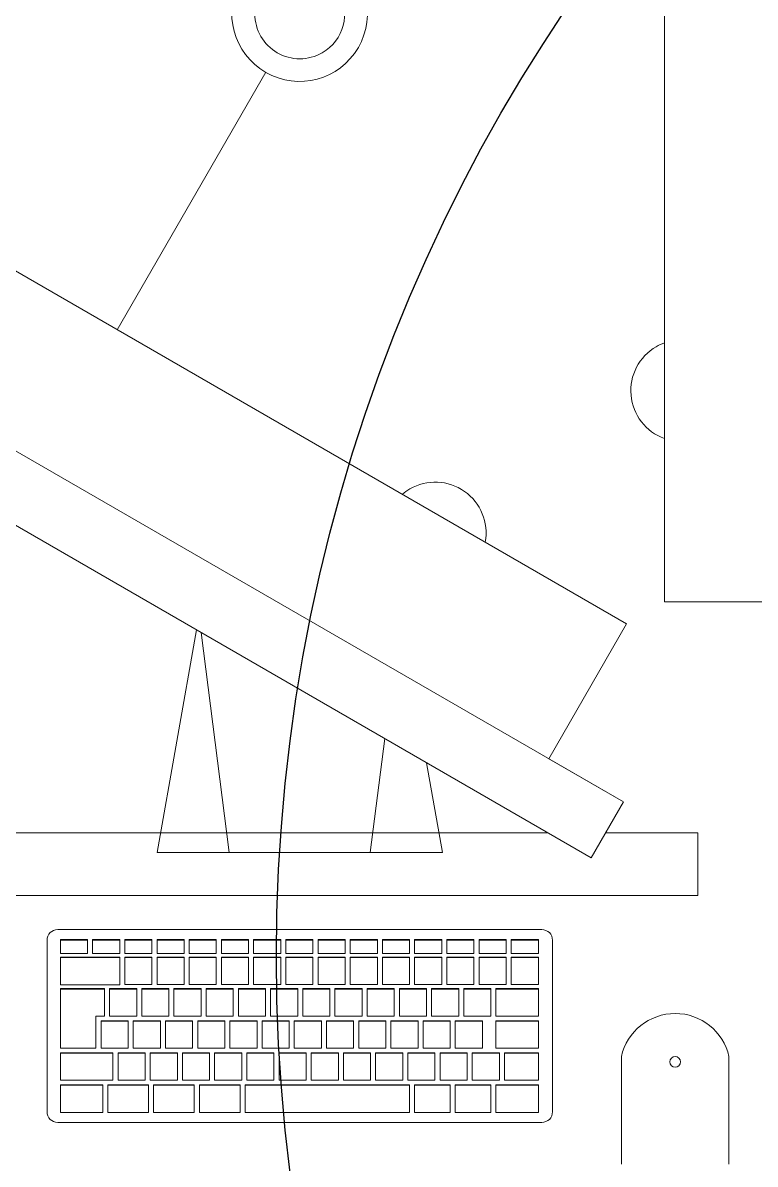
# Model space of a CAD drawing. Header units: millimetres. Extents: x 155920 to 295199, y -4084 to 97293.
# Drawn here: x 171117 to 171549, y 19829 to 20503 of the extents above; entities that cross this region are included whole.
import ezdxf

# ---------------------------------------------------------------- set-up
doc = ezdxf.new("R2010")
doc.units = ezdxf.units.MM
doc.header["$MEASUREMENT"] = 0
for name, color, linetype, lineweight in [('A-GENM', 8, 'CONTINUOUS', 9), ('E-ELEC-EQPM', 8, 'CONTINUOUS', 9), ('I-FURN', 8, 'CONTINUOUS', 9)]:
    doc.layers.add(name, color=color, linetype=linetype, lineweight=lineweight)
doc.layers.add('Social Distancing', color=7, linetype='CONTINUOUS')

msp = doc.modelspace()

# ---------------------------------------------------------------- linework, layer by layer
at = {"layer": 'A-GENM'}
for p, q in [((171137.62, 19967.6), (171423.16, 19967.6)), ((171131.27, 19860.08), (171131.27, 19961.25)), ((171139.16, 19961.61), (171155.16, 19961.61)), ((171139.16, 19961.33), (171139.16, 19961.61)), ((171155.16, 19961.33), (171139.16, 19961.33)), ((171139.16, 19961.33), (171139.16, 19953.35)), ((171155.16, 19961.33), (171155.16, 19961.61)), ((171155.16, 19953.35), (171155.16, 19961.33)), ((171158.16, 19961.61), (171174.16, 19961.61)), ((171158.16, 19961.33), (171158.16, 19961.61)), ((171174.16, 19961.33), (171158.16, 19961.33)), ((171158.16, 19961.33), (171158.16, 19953.35)), ((171174.16, 19961.33), (171174.16, 19961.61)), ((171174.16, 19953.35), (171174.16, 19961.33)), ((171177.16, 19961.61), (171193.16, 19961.61)), ((171177.16, 19961.33), (171177.16, 19961.61)), ((171193.16, 19961.33), (171177.16, 19961.33)), ((171177.16, 19961.33), (171177.16, 19953.35)), ((171193.16, 19961.33), (171193.16, 19961.61)), ((171193.16, 19953.35), (171193.16, 19961.33)), ((171196.16, 19961.61), (171212.16, 19961.61)), ((171196.16, 19961.33), (171196.16, 19961.61)), ((171212.16, 19961.33), (171196.16, 19961.33)), ((171196.16, 19961.33), (171196.16, 19953.35)), ((171212.16, 19961.33), (171212.16, 19961.61)), ((171212.16, 19953.35), (171212.16, 19961.33)), ((171215.16, 19961.61), (171231.16, 19961.61)), ((171215.16, 19961.33), (171215.16, 19961.61)), ((171231.16, 19961.33), (171215.16, 19961.33)), ((171215.16, 19961.33), (171215.16, 19953.35)), ((171231.16, 19961.33), (171231.16, 19961.61)), ((171231.16, 19953.35), (171231.16, 19961.33)), ((171234.16, 19961.61), (171250.16, 19961.61)), ((171234.16, 19961.33), (171234.16, 19961.61)), ((171250.16, 19961.33), (171234.16, 19961.33)), ((171234.16, 19961.33), (171234.16, 19953.35)), ((171250.16, 19961.33), (171250.16, 19961.61)), ((171250.16, 19953.35), (171250.16, 19961.33)), ((171253.16, 19961.61), (171269.16, 19961.61)), ((171253.16, 19961.33), (171253.16, 19961.61)), ((171269.16, 19961.33), (171253.16, 19961.33)), ((171253.16, 19961.33), (171253.16, 19953.35)), ((171269.16, 19961.33), (171269.16, 19961.61)), ((171269.16, 19953.35), (171269.16, 19961.33)), ((171272.16, 19961.61), (171288.16, 19961.61)), ((171272.16, 19961.33), (171272.16, 19961.61)), ((171288.16, 19961.33), (171272.16, 19961.33)), ((171272.16, 19961.33), (171272.16, 19953.35)), ((171288.16, 19961.33), (171288.16, 19961.61)), ((171288.16, 19953.35), (171288.16, 19961.33)), ((171291.16, 19961.61), (171307.16, 19961.61)), ((171291.16, 19961.33), (171291.16, 19961.61)), ((171307.16, 19961.33), (171291.16, 19961.33)), ((171291.16, 19961.33), (171291.16, 19953.35)), ((171307.16, 19961.33), (171307.16, 19961.61)), ((171307.16, 19953.35), (171307.16, 19961.33)), ((171310.16, 19961.61), (171326.16, 19961.61)), ((171310.16, 19961.33), (171310.16, 19961.61)), ((171326.16, 19961.33), (171310.16, 19961.33)), ((171310.16, 19961.33), (171310.16, 19953.35)), ((171326.16, 19961.33), (171326.16, 19961.61)), ((171326.16, 19953.35), (171326.16, 19961.33)), ((171329.16, 19961.61), (171345.16, 19961.61)), ((171329.16, 19961.33), (171329.16, 19961.61)), ((171345.16, 19961.33), (171329.16, 19961.33)), ((171329.16, 19961.33), (171329.16, 19953.35)), ((171345.16, 19961.33), (171345.16, 19961.61)), ((171345.16, 19953.35), (171345.16, 19961.33)), ((171348.16, 19961.61), (171364.16, 19961.61)), ((171348.16, 19961.33), (171348.16, 19961.61)), ((171364.16, 19961.33), (171348.16, 19961.33)), ((171348.16, 19961.33), (171348.16, 19953.35)), ((171364.16, 19961.33), (171364.16, 19961.61)), ((171364.16, 19953.35), (171364.16, 19961.33)), ((171367.16, 19961.61), (171383.16, 19961.61)), ((171367.16, 19961.33), (171367.16, 19961.61)), ((171383.16, 19961.33), (171367.16, 19961.33)), ((171367.16, 19961.33), (171367.16, 19953.35)), ((171383.16, 19961.33), (171383.16, 19961.61)), ((171383.16, 19953.35), (171383.16, 19961.33)), ((171386.16, 19961.61), (171402.16, 19961.61)), ((171386.16, 19961.33), (171386.16, 19961.61)), ((171402.16, 19961.33), (171386.16, 19961.33)), ((171386.16, 19961.33), (171386.16, 19953.35)), ((171402.16, 19961.33), (171402.16, 19961.61)), ((171402.16, 19953.35), (171402.16, 19961.33)), ((171405.16, 19961.61), (171421.16, 19961.61)), ((171405.16, 19961.33), (171405.16, 19961.61)), ((171421.16, 19961.33), (171405.16, 19961.33)), ((171405.16, 19961.33), (171405.16, 19953.35)), ((171421.16, 19961.33), (171421.16, 19961.61)), ((171421.16, 19953.35), (171421.16, 19961.33)), ((171429.51, 19961.25), (171429.51, 19860.08)), ((171139.16, 19953.35), (171155.16, 19953.35)), ((171139.16, 19951.37), (171174.16, 19951.37)), ((171139.16, 19951.1), (171139.16, 19951.37)), ((171174.16, 19951.1), (171139.16, 19951.1)), ((171139.16, 19951.1), (171139.16, 19934.86)), ((171158.16, 19953.35), (171174.16, 19953.35)), ((171174.16, 19951.1), (171174.16, 19951.37)), ((171174.16, 19934.86), (171174.16, 19951.1)), ((171177.16, 19953.35), (171193.16, 19953.35)), ((171177.16, 19951.37), (171193.16, 19951.37)), ((171177.16, 19951.1), (171177.16, 19951.37)), ((171193.16, 19951.1), (171177.16, 19951.1)), ((171177.16, 19951.1), (171177.16, 19935.14)), ((171193.16, 19951.1), (171193.16, 19951.37)), ((171193.16, 19935.14), (171193.16, 19951.1)), ((171196.16, 19953.35), (171212.16, 19953.35)), ((171196.16, 19951.37), (171212.16, 19951.37)), ((171196.16, 19951.1), (171196.16, 19951.37)), ((171212.16, 19951.1), (171196.16, 19951.1)), ((171196.16, 19951.1), (171196.16, 19935.14)), ((171212.16, 19951.1), (171212.16, 19951.37)), ((171212.16, 19935.14), (171212.16, 19951.1)), ((171215.16, 19953.35), (171231.16, 19953.35)), ((171215.16, 19951.37), (171231.16, 19951.37)), ((171215.16, 19951.1), (171215.16, 19951.37)), ((171231.16, 19951.1), (171215.16, 19951.1)), ((171215.16, 19951.1), (171215.16, 19935.14)), ((171231.16, 19951.1), (171231.16, 19951.37)), ((171231.16, 19935.14), (171231.16, 19951.1)), ((171234.16, 19953.35), (171250.16, 19953.35)), ((171234.16, 19951.37), (171250.16, 19951.37)), ((171234.16, 19951.1), (171234.16, 19951.37)), ((171250.16, 19951.1), (171234.16, 19951.1)), ((171234.16, 19951.1), (171234.16, 19935.14)), ((171250.16, 19951.1), (171250.16, 19951.37)), ((171250.16, 19935.14), (171250.16, 19951.1)), ((171253.16, 19953.35), (171269.16, 19953.35)), ((171253.16, 19951.37), (171269.16, 19951.37)), ((171253.16, 19951.1), (171253.16, 19951.37)), ((171269.16, 19951.1), (171253.16, 19951.1)), ((171253.16, 19951.1), (171253.16, 19935.14)), ((171269.16, 19951.1), (171269.16, 19951.37)), ((171269.16, 19935.14), (171269.16, 19951.1)), ((171272.16, 19953.35), (171288.16, 19953.35)), ((171272.16, 19951.37), (171288.16, 19951.37)), ((171272.16, 19951.1), (171272.16, 19951.37)), ((171288.16, 19951.1), (171272.16, 19951.1)), ((171272.16, 19951.1), (171272.16, 19935.14)), ((171288.16, 19951.1), (171288.16, 19951.37)), ((171288.16, 19935.14), (171288.16, 19951.1)), ((171291.16, 19953.35), (171307.16, 19953.35)), ((171291.16, 19951.37), (171307.16, 19951.37)), ((171291.16, 19951.1), (171291.16, 19951.37)), ((171307.16, 19951.1), (171291.16, 19951.1)), ((171291.16, 19951.1), (171291.16, 19935.14)), ((171307.16, 19951.1), (171307.16, 19951.37)), ((171307.16, 19935.14), (171307.16, 19951.1)), ((171310.16, 19953.35), (171326.16, 19953.35)), ((171310.16, 19951.37), (171326.16, 19951.37)), ((171310.16, 19951.1), (171310.16, 19951.37)), ((171326.16, 19951.1), (171310.16, 19951.1)), ((171310.16, 19951.1), (171310.16, 19935.14)), ((171326.16, 19951.1), (171326.16, 19951.37)), ((171326.16, 19935.14), (171326.16, 19951.1)), ((171329.16, 19953.35), (171345.16, 19953.35)), ((171329.16, 19951.37), (171345.16, 19951.37)), ((171329.16, 19951.1), (171329.16, 19951.37)), ((171345.16, 19951.1), (171329.16, 19951.1)), ((171329.16, 19951.1), (171329.16, 19935.14)), ((171345.16, 19951.1), (171345.16, 19951.37)), ((171345.16, 19935.14), (171345.16, 19951.1)), ((171348.16, 19953.35), (171364.16, 19953.35)), ((171348.16, 19951.37), (171364.16, 19951.37)), ((171348.16, 19951.1), (171348.16, 19951.37)), ((171364.16, 19951.1), (171348.16, 19951.1)), ((171348.16, 19951.1), (171348.16, 19935.14)), ((171364.16, 19951.1), (171364.16, 19951.37)), ((171364.16, 19935.14), (171364.16, 19951.1)), ((171367.16, 19953.35), (171383.16, 19953.35)), ((171367.16, 19951.37), (171383.16, 19951.37)), ((171367.16, 19951.1), (171367.16, 19951.37)), ((171383.16, 19951.1), (171367.16, 19951.1)), ((171367.16, 19951.1), (171367.16, 19935.14)), ((171383.16, 19951.1), (171383.16, 19951.37)), ((171383.16, 19935.14), (171383.16, 19951.1)), ((171386.16, 19953.35), (171402.16, 19953.35)), ((171386.16, 19951.37), (171402.16, 19951.37)), ((171386.16, 19951.1), (171386.16, 19951.37)), ((171402.16, 19951.1), (171386.16, 19951.1)), ((171386.16, 19951.1), (171386.16, 19935.14)), ((171402.16, 19951.1), (171402.16, 19951.37)), ((171402.16, 19935.14), (171402.16, 19951.1)), ((171405.16, 19953.35), (171421.16, 19953.35)), ((171405.16, 19951.37), (171421.16, 19951.37)), ((171405.16, 19951.1), (171405.16, 19951.37)), ((171421.16, 19951.1), (171405.16, 19951.1)), ((171405.16, 19951.1), (171405.16, 19935.14)), ((171421.16, 19951.1), (171421.16, 19951.37)), ((171421.16, 19935.14), (171421.16, 19951.1)), ((171139.16, 19934.86), (171174.16, 19934.86)), ((171177.16, 19935.14), (171193.16, 19935.14)), ((171196.16, 19935.14), (171212.16, 19935.14)), ((171215.16, 19935.14), (171231.16, 19935.14)), ((171234.16, 19935.14), (171250.16, 19935.14)), ((171253.16, 19935.14), (171269.16, 19935.14)), ((171272.16, 19935.14), (171288.16, 19935.14)), ((171291.16, 19935.14), (171307.16, 19935.14)), ((171310.16, 19935.14), (171326.16, 19935.14)), ((171329.16, 19935.14), (171345.16, 19935.14)), ((171348.16, 19935.14), (171364.16, 19935.14)), ((171367.16, 19935.14), (171383.16, 19935.14)), ((171386.16, 19935.14), (171402.16, 19935.14)), ((171405.16, 19935.14), (171421.16, 19935.14)), ((171139.16, 19932.72), (171165.16, 19932.72)), ((171139.16, 19932.45), (171139.16, 19932.72)), ((171165.16, 19932.45), (171139.16, 19932.45)), ((171139.16, 19932.45), (171139.16, 19897.56)), ((171165.16, 19932.45), (171165.16, 19932.72)), ((171165.16, 19916.48), (171165.16, 19932.45)), ((171168.16, 19932.72), (171184.16, 19932.72)), ((171168.16, 19932.45), (171168.16, 19932.72)), ((171184.16, 19932.45), (171168.16, 19932.45)), ((171168.16, 19932.45), (171168.16, 19916.48)), ((171184.16, 19932.45), (171184.16, 19932.72)), ((171184.16, 19916.48), (171184.16, 19932.45)), ((171187.16, 19932.72), (171203.16, 19932.72)), ((171187.16, 19932.45), (171187.16, 19932.72)), ((171203.16, 19932.45), (171187.16, 19932.45)), ((171187.16, 19932.45), (171187.16, 19916.48)), ((171203.16, 19932.45), (171203.16, 19932.72)), ((171203.16, 19916.48), (171203.16, 19932.45)), ((171206.16, 19932.72), (171222.16, 19932.72)), ((171206.16, 19932.45), (171206.16, 19932.72)), ((171222.16, 19932.45), (171206.16, 19932.45)), ((171206.16, 19932.45), (171206.16, 19916.48)), ((171222.16, 19932.45), (171222.16, 19932.72)), ((171222.16, 19916.48), (171222.16, 19932.45)), ((171225.16, 19932.72), (171241.16, 19932.72)), ((171225.16, 19932.45), (171225.16, 19932.72)), ((171241.16, 19932.45), (171225.16, 19932.45)), ((171225.16, 19932.45), (171225.16, 19916.48)), ((171241.16, 19932.45), (171241.16, 19932.72)), ((171241.16, 19916.48), (171241.16, 19932.45)), ((171244.16, 19932.72), (171260.16, 19932.72)), ((171244.16, 19932.45), (171244.16, 19932.72)), ((171260.16, 19932.45), (171244.16, 19932.45)), ((171244.16, 19932.45), (171244.16, 19916.48)), ((171260.16, 19932.45), (171260.16, 19932.72)), ((171260.16, 19916.48), (171260.16, 19932.45)), ((171263.16, 19932.72), (171279.16, 19932.72)), ((171263.16, 19932.45), (171263.16, 19932.72)), ((171279.16, 19932.45), (171263.16, 19932.45)), ((171263.16, 19932.45), (171263.16, 19916.48)), ((171279.16, 19932.45), (171279.16, 19932.72)), ((171279.16, 19916.48), (171279.16, 19932.45)), ((171282.16, 19932.72), (171298.16, 19932.72)), ((171282.16, 19932.45), (171282.16, 19932.72)), ((171298.16, 19932.45), (171282.16, 19932.45)), ((171282.16, 19932.45), (171282.16, 19916.48)), ((171298.16, 19932.45), (171298.16, 19932.72)), ((171298.16, 19916.48), (171298.16, 19932.45)), ((171301.16, 19932.72), (171317.16, 19932.72)), ((171301.16, 19932.45), (171301.16, 19932.72)), ((171317.16, 19932.45), (171301.16, 19932.45)), ((171301.16, 19932.45), (171301.16, 19916.48)), ((171317.16, 19932.45), (171317.16, 19932.72)), ((171317.16, 19916.48), (171317.16, 19932.45)), ((171320.16, 19932.72), (171336.16, 19932.72)), ((171320.16, 19932.45), (171320.16, 19932.72)), ((171336.16, 19932.45), (171320.16, 19932.45)), ((171320.16, 19932.45), (171320.16, 19916.48)), ((171336.16, 19932.45), (171336.16, 19932.72)), ((171336.16, 19916.48), (171336.16, 19932.45)), ((171339.16, 19932.72), (171355.16, 19932.72)), ((171339.16, 19932.45), (171339.16, 19932.72)), ((171355.16, 19932.45), (171339.16, 19932.45)), ((171339.16, 19932.45), (171339.16, 19916.48)), ((171355.16, 19932.45), (171355.16, 19932.72)), ((171355.16, 19916.48), (171355.16, 19932.45)), ((171358.16, 19932.72), (171374.16, 19932.72)), ((171358.16, 19932.45), (171358.16, 19932.72)), ((171374.16, 19932.45), (171358.16, 19932.45)), ((171358.16, 19932.45), (171358.16, 19916.48)), ((171374.16, 19932.45), (171374.16, 19932.72)), ((171374.16, 19916.48), (171374.16, 19932.45)), ((171377.16, 19932.72), (171393.16, 19932.72)), ((171377.16, 19932.45), (171377.16, 19932.72)), ((171393.16, 19932.45), (171377.16, 19932.45)), ((171377.16, 19932.45), (171377.16, 19916.48)), ((171393.16, 19932.45), (171393.16, 19932.72)), ((171393.16, 19916.48), (171393.16, 19932.45)), ((171396.16, 19932.72), (171421.16, 19932.72)), ((171396.16, 19932.45), (171396.16, 19932.72)), ((171421.16, 19932.45), (171396.16, 19932.45)), ((171396.16, 19932.45), (171396.16, 19916.51)), ((171421.16, 19932.45), (171421.16, 19932.72)), ((171421.16, 19916.51), (171421.16, 19932.45)), ((171160.16, 19897.56), (171160.16, 19916.48)), ((171160.16, 19916.48), (171165.16, 19916.48)), ((171163.16, 19913.79), (171179.16, 19913.79)), ((171163.16, 19913.52), (171163.16, 19913.79)), ((171179.16, 19913.52), (171163.16, 19913.52)), ((171163.16, 19913.52), (171163.16, 19897.56)), ((171168.16, 19916.48), (171184.16, 19916.48)), ((171179.16, 19913.52), (171179.16, 19913.79)), ((171179.16, 19897.56), (171179.16, 19913.52)), ((171182.16, 19913.79), (171198.16, 19913.79)), ((171182.16, 19913.52), (171182.16, 19913.79)), ((171198.16, 19913.52), (171182.16, 19913.52)), ((171182.16, 19913.52), (171182.16, 19897.56)), ((171187.16, 19916.48), (171203.16, 19916.48)), ((171198.16, 19913.52), (171198.16, 19913.79)), ((171198.16, 19897.56), (171198.16, 19913.52)), ((171201.16, 19913.79), (171217.16, 19913.79)), ((171201.16, 19913.52), (171201.16, 19913.79)), ((171217.16, 19913.52), (171201.16, 19913.52)), ((171201.16, 19913.52), (171201.16, 19897.56)), ((171206.16, 19916.48), (171222.16, 19916.48)), ((171217.16, 19913.52), (171217.16, 19913.79)), ((171217.16, 19897.56), (171217.16, 19913.52)), ((171220.16, 19913.79), (171236.16, 19913.79)), ((171220.16, 19913.52), (171220.16, 19913.79)), ((171236.16, 19913.52), (171220.16, 19913.52)), ((171220.16, 19913.52), (171220.16, 19897.56)), ((171225.16, 19916.48), (171241.16, 19916.48)), ((171236.16, 19913.52), (171236.16, 19913.79)), ((171236.16, 19897.56), (171236.16, 19913.52)), ((171239.16, 19913.79), (171255.16, 19913.79)), ((171239.16, 19913.52), (171239.16, 19913.79)), ((171255.16, 19913.52), (171239.16, 19913.52)), ((171239.16, 19913.52), (171239.16, 19897.56)), ((171244.16, 19916.48), (171260.16, 19916.48)), ((171255.16, 19913.52), (171255.16, 19913.79)), ((171255.16, 19897.56), (171255.16, 19913.52)), ((171258.16, 19913.79), (171274.16, 19913.79)), ((171258.16, 19913.52), (171258.16, 19913.79)), ((171274.16, 19913.52), (171258.16, 19913.52)), ((171258.16, 19913.52), (171258.16, 19897.56)), ((171263.16, 19916.48), (171279.16, 19916.48)), ((171274.16, 19913.52), (171274.16, 19913.79)), ((171274.16, 19897.56), (171274.16, 19913.52)), ((171277.16, 19913.79), (171293.16, 19913.79)), ((171277.16, 19913.52), (171277.16, 19913.79)), ((171293.16, 19913.52), (171277.16, 19913.52)), ((171277.16, 19913.52), (171277.16, 19897.56)), ((171282.16, 19916.48), (171298.16, 19916.48)), ((171293.16, 19913.52), (171293.16, 19913.79)), ((171293.16, 19897.56), (171293.16, 19913.52)), ((171296.16, 19913.79), (171312.16, 19913.79)), ((171296.16, 19913.52), (171296.16, 19913.79)), ((171312.16, 19913.52), (171296.16, 19913.52)), ((171296.16, 19913.52), (171296.16, 19897.56)), ((171301.16, 19916.48), (171317.16, 19916.48)), ((171312.16, 19913.52), (171312.16, 19913.79)), ((171312.16, 19897.56), (171312.16, 19913.52)), ((171315.16, 19913.79), (171331.16, 19913.79)), ((171315.16, 19913.52), (171315.16, 19913.79)), ((171331.16, 19913.52), (171315.16, 19913.52)), ((171315.16, 19913.52), (171315.16, 19897.56)), ((171320.16, 19916.48), (171336.16, 19916.48)), ((171331.16, 19913.52), (171331.16, 19913.79)), ((171331.16, 19897.56), (171331.16, 19913.52)), ((171334.16, 19913.79), (171350.16, 19913.79)), ((171334.16, 19913.52), (171334.16, 19913.79)), ((171350.16, 19913.52), (171334.16, 19913.52)), ((171334.16, 19913.52), (171334.16, 19897.56)), ((171339.16, 19916.48), (171355.16, 19916.48)), ((171350.16, 19913.52), (171350.16, 19913.79)), ((171350.16, 19897.56), (171350.16, 19913.52)), ((171353.16, 19913.79), (171369.16, 19913.79)), ((171353.16, 19913.52), (171353.16, 19913.79)), ((171369.16, 19913.52), (171353.16, 19913.52)), ((171353.16, 19913.52), (171353.16, 19897.56)), ((171358.16, 19916.48), (171374.16, 19916.48)), ((171369.16, 19913.52), (171369.16, 19913.79)), ((171369.16, 19897.56), (171369.16, 19913.52)), ((171372.16, 19913.79), (171388.16, 19913.79)), ((171372.16, 19913.52), (171372.16, 19913.79)), ((171388.16, 19913.52), (171372.16, 19913.52)), ((171372.16, 19913.52), (171372.16, 19897.56)), ((171377.16, 19916.48), (171393.16, 19916.48)), ((171388.16, 19913.52), (171388.16, 19913.79)), ((171388.16, 19897.56), (171388.16, 19913.52)), ((171396.16, 19916.51), (171421.16, 19916.51)), ((171396.16, 19913.79), (171421.16, 19913.79)), ((171396.16, 19913.52), (171396.16, 19913.79)), ((171421.16, 19913.52), (171396.16, 19913.52)), ((171396.16, 19913.52), (171396.16, 19897.58)), ((171421.16, 19913.52), (171421.16, 19913.79)), ((171421.16, 19897.58), (171421.16, 19913.52)), ((171139.16, 19897.56), (171160.16, 19897.56)), ((171139.16, 19894.87), (171170.16, 19894.87)), ((171139.16, 19894.59), (171139.16, 19894.87)), ((171170.16, 19894.59), (171139.16, 19894.59)), ((171139.16, 19894.59), (171139.16, 19878.63)), ((171163.16, 19897.56), (171179.16, 19897.56)), ((171170.16, 19894.59), (171170.16, 19894.87)), ((171170.16, 19878.63), (171170.16, 19894.59)), ((171173.16, 19894.87), (171189.16, 19894.87)), ((171173.16, 19894.59), (171173.16, 19894.87)), ((171189.16, 19894.59), (171173.16, 19894.59)), ((171173.16, 19894.59), (171173.16, 19878.63)), ((171182.16, 19897.56), (171198.16, 19897.56)), ((171189.16, 19894.59), (171189.16, 19894.87)), ((171189.16, 19878.63), (171189.16, 19894.59)), ((171192.16, 19894.87), (171208.16, 19894.87)), ((171192.16, 19894.59), (171192.16, 19894.87)), ((171208.16, 19894.59), (171192.16, 19894.59)), ((171192.16, 19894.59), (171192.16, 19878.63)), ((171201.16, 19897.56), (171217.16, 19897.56)), ((171208.16, 19894.59), (171208.16, 19894.87)), ((171208.16, 19878.63), (171208.16, 19894.59)), ((171211.16, 19894.87), (171227.16, 19894.87)), ((171211.16, 19894.59), (171211.16, 19894.87)), ((171227.16, 19894.59), (171211.16, 19894.59)), ((171211.16, 19894.59), (171211.16, 19878.63)), ((171220.16, 19897.56), (171236.16, 19897.56)), ((171227.16, 19894.59), (171227.16, 19894.87)), ((171227.16, 19878.63), (171227.16, 19894.59)), ((171230.16, 19894.87), (171246.16, 19894.87)), ((171230.16, 19894.59), (171230.16, 19894.87)), ((171246.16, 19894.59), (171230.16, 19894.59)), ((171230.16, 19894.59), (171230.16, 19878.63)), ((171239.16, 19897.56), (171255.16, 19897.56)), ((171246.16, 19894.59), (171246.16, 19894.87)), ((171246.16, 19878.63), (171246.16, 19894.59)), ((171249.16, 19894.87), (171265.16, 19894.87)), ((171249.16, 19894.59), (171249.16, 19894.87)), ((171265.16, 19894.59), (171249.16, 19894.59)), ((171249.16, 19894.59), (171249.16, 19878.63)), ((171258.16, 19897.56), (171274.16, 19897.56)), ((171265.16, 19894.59), (171265.16, 19894.87)), ((171265.16, 19878.63), (171265.16, 19894.59)), ((171268.16, 19894.87), (171284.16, 19894.87)), ((171268.16, 19894.59), (171268.16, 19894.87)), ((171284.16, 19894.59), (171268.16, 19894.59)), ((171268.16, 19894.59), (171268.16, 19878.63)), ((171277.16, 19897.56), (171293.16, 19897.56)), ((171284.16, 19894.59), (171284.16, 19894.87)), ((171284.16, 19878.63), (171284.16, 19894.59)), ((171287.16, 19894.87), (171303.16, 19894.87)), ((171287.16, 19894.59), (171287.16, 19894.87)), ((171303.16, 19894.59), (171287.16, 19894.59)), ((171287.16, 19894.59), (171287.16, 19878.63)), ((171296.16, 19897.56), (171312.16, 19897.56)), ((171303.16, 19894.59), (171303.16, 19894.87)), ((171303.16, 19878.63), (171303.16, 19894.59)), ((171306.16, 19894.87), (171322.16, 19894.87)), ((171306.16, 19894.59), (171306.16, 19894.87)), ((171322.16, 19894.59), (171306.16, 19894.59)), ((171306.16, 19894.59), (171306.16, 19878.63)), ((171315.16, 19897.56), (171331.16, 19897.56)), ((171322.16, 19894.59), (171322.16, 19894.87)), ((171322.16, 19878.63), (171322.16, 19894.59)), ((171325.16, 19894.87), (171341.16, 19894.87)), ((171325.16, 19894.59), (171325.16, 19894.87)), ((171341.16, 19894.59), (171325.16, 19894.59)), ((171325.16, 19894.59), (171325.16, 19878.63)), ((171334.16, 19897.56), (171350.16, 19897.56)), ((171341.16, 19894.59), (171341.16, 19894.87)), ((171341.16, 19878.63), (171341.16, 19894.59)), ((171344.16, 19894.87), (171360.16, 19894.87)), ((171344.16, 19894.59), (171344.16, 19894.87)), ((171360.16, 19894.59), (171344.16, 19894.59)), ((171344.16, 19894.59), (171344.16, 19878.63)), ((171353.16, 19897.56), (171369.16, 19897.56)), ((171360.16, 19894.59), (171360.16, 19894.87)), ((171360.16, 19878.63), (171360.16, 19894.59)), ((171363.16, 19894.87), (171379.16, 19894.87)), ((171363.16, 19894.59), (171363.16, 19894.87)), ((171379.16, 19894.59), (171363.16, 19894.59)), ((171363.16, 19894.59), (171363.16, 19878.63)), ((171372.16, 19897.56), (171388.16, 19897.56)), ((171379.16, 19894.59), (171379.16, 19894.87)), ((171379.16, 19878.63), (171379.16, 19894.59)), ((171382.16, 19894.87), (171398.16, 19894.87)), ((171382.16, 19894.59), (171382.16, 19894.87)), ((171398.16, 19894.59), (171382.16, 19894.59)), ((171382.16, 19894.59), (171382.16, 19878.63)), ((171396.16, 19897.58), (171421.16, 19897.58)), ((171398.16, 19894.59), (171398.16, 19894.87)), ((171398.16, 19878.63), (171398.16, 19894.59)), ((171401.16, 19894.87), (171421.16, 19894.87)), ((171401.16, 19894.59), (171401.16, 19894.87)), ((171421.16, 19894.59), (171401.16, 19894.59)), ((171401.16, 19894.59), (171401.16, 19878.65)), ((171421.16, 19894.59), (171421.16, 19894.87)), ((171421.16, 19878.65), (171421.16, 19894.59)), ((171470.13, 19892.64), (171470.13, 19829.14)), ((171533.63, 19829.14), (171533.63, 19892.64)), ((171139.16, 19878.63), (171170.16, 19878.63)), ((171139.16, 19875.94), (171164.16, 19875.94)), ((171139.16, 19875.66), (171139.16, 19875.94)), ((171164.16, 19875.66), (171139.16, 19875.66)), ((171139.16, 19875.66), (171139.16, 19859.72)), ((171164.16, 19875.66), (171164.16, 19875.94)), ((171164.16, 19859.72), (171164.16, 19875.66)), ((171167.16, 19875.94), (171191.16, 19875.94)), ((171167.16, 19875.66), (171167.16, 19875.94)), ((171191.16, 19875.66), (171167.16, 19875.66)), ((171167.16, 19875.66), (171167.16, 19859.72)), ((171173.16, 19878.63), (171189.16, 19878.63)), ((171191.16, 19875.66), (171191.16, 19875.94)), ((171191.16, 19859.72), (171191.16, 19875.66)), ((171192.16, 19878.63), (171208.16, 19878.63)), ((171194.16, 19875.94), (171218.16, 19875.94)), ((171194.16, 19875.66), (171194.16, 19875.94)), ((171218.16, 19875.66), (171194.16, 19875.66)), ((171194.16, 19875.66), (171194.16, 19859.72)), ((171211.16, 19878.63), (171227.16, 19878.63)), ((171218.16, 19875.66), (171218.16, 19875.94)), ((171218.16, 19859.72), (171218.16, 19875.66)), ((171221.16, 19875.94), (171245.16, 19875.94)), ((171221.16, 19875.66), (171221.16, 19875.94)), ((171245.16, 19875.66), (171221.16, 19875.66)), ((171221.16, 19875.66), (171221.16, 19859.72)), ((171230.16, 19878.63), (171246.16, 19878.63)), ((171245.16, 19875.66), (171245.16, 19875.94)), ((171245.16, 19859.72), (171245.16, 19875.66)), ((171248.16, 19875.94), (171345.16, 19875.94)), ((171248.16, 19875.66), (171248.16, 19875.94)), ((171345.16, 19875.66), (171248.16, 19875.66)), ((171248.16, 19875.66), (171248.16, 19859.72)), ((171249.16, 19878.63), (171265.16, 19878.63)), ((171268.16, 19878.63), (171284.16, 19878.63)), ((171287.16, 19878.63), (171303.16, 19878.63)), ((171306.16, 19878.63), (171322.16, 19878.63)), ((171325.16, 19878.63), (171341.16, 19878.63)), ((171344.16, 19878.63), (171360.16, 19878.63)), ((171345.16, 19875.66), (171345.16, 19875.94)), ((171345.16, 19859.72), (171345.16, 19875.66)), ((171348.16, 19875.94), (171369.16, 19875.94)), ((171348.16, 19875.66), (171348.16, 19875.94)), ((171369.16, 19875.66), (171348.16, 19875.66)), ((171348.16, 19875.66), (171348.16, 19859.72)), ((171363.16, 19878.63), (171379.16, 19878.63)), ((171369.16, 19875.66), (171369.16, 19875.94)), ((171369.16, 19859.72), (171369.16, 19875.66)), ((171372.16, 19875.94), (171393.16, 19875.94)), ((171372.16, 19875.66), (171372.16, 19875.94)), ((171393.16, 19875.66), (171372.16, 19875.66)), ((171372.16, 19875.66), (171372.16, 19859.72)), ((171382.16, 19878.63), (171398.16, 19878.63)), ((171393.16, 19875.66), (171393.16, 19875.94)), ((171393.16, 19859.72), (171393.16, 19875.66)), ((171396.16, 19875.94), (171421.16, 19875.94)), ((171396.16, 19875.66), (171396.16, 19875.94)), ((171421.16, 19875.66), (171396.16, 19875.66)), ((171396.16, 19875.66), (171396.16, 19859.72)), ((171401.16, 19878.65), (171421.16, 19878.65)), ((171421.16, 19875.66), (171421.16, 19875.94)), ((171421.16, 19859.72), (171421.16, 19875.66)), ((171139.16, 19859.72), (171164.16, 19859.72)), ((171167.16, 19859.72), (171191.16, 19859.72)), ((171194.16, 19859.72), (171218.16, 19859.72)), ((171221.16, 19859.72), (171245.16, 19859.72)), ((171248.16, 19859.72), (171345.16, 19859.72)), ((171348.16, 19859.72), (171369.16, 19859.72)), ((171372.16, 19859.72), (171393.16, 19859.72)), ((171396.16, 19859.72), (171421.16, 19859.72)), ((171423.16, 19853.73), (171137.62, 19853.73))]:
    msp.add_line(p, q, dxfattribs=at)
for centre, radius, start, end in [((171137.62, 19961.25), 6.35, 90, 180), ((171423.16, 19961.25), 6.35, 0, 90), ((171501.88, 19885.5), 32.54, 12.68038, 167.31962), ((171501.88, 19889.49), 3.16, 0, 180), ((171501.88, 19889.49), 3.16, 180, 0), ((171137.62, 19860.08), 6.35, 180, 270), ((171423.16, 19860.08), 6.35, 270, 0)]:
    msp.add_arc(centre, radius, start, end, dxfattribs=at)
at = {"layer": 'E-ELEC-EQPM'}
for p, q in [((171495.62, 20160.88), (171495.62, 20859.28)), ((171495.62, 20160.88), (171495.62, 20859.28)), ((171473.25, 20147.97), (170868.42, 20497.17)), ((171473.25, 20147.97), (170868.42, 20497.17)), ((171471.3, 20042.98), (170778.48, 20442.98)), ((170759.43, 20409.98), (171452.25, 20009.98)), ((170759.43, 20409.98), (171452.25, 20009.98)), ((171587.52, 20160.88), (171495.62, 20160.88)), ((171587.52, 20160.88), (171495.62, 20160.88)), ((171427.3, 20068.38), (171473.25, 20147.97)), ((171427.3, 20068.38), (171473.25, 20147.97)), ((171471.3, 20042.98), (171427.3, 20068.38)), ((171452.25, 20009.98), (171471.3, 20042.98)), ((171452.25, 20009.98), (171471.3, 20042.98))]:
    msp.add_line(p, q, dxfattribs=at)
at = {"layer": 'I-FURN'}
for p, q in [((171172.65, 20321.52), (171260.31, 20473.36)), ((171260.31, 20473.36), (171172.65, 20321.52)), ((171219.44, 20144.4), (171196.23, 20013)), ((171238.82, 20013), (171222.22, 20142.79)), ((171321.96, 20013), (171330.56, 20080.24)), ((171364.55, 20013), (171355.2, 20066.02)), ((171045.44, 20024.68), (171426.79, 20024.68)), ((171460.73, 20024.68), (171515.34, 20024.68)), ((171515.34, 20024.68), (171515.34, 19987.6)), ((171196.23, 20013), (171364.55, 20013)), ((171515.34, 19987.6), (171045.44, 19987.6))]:
    msp.add_line(p, q, dxfattribs=at)
for centre, radius, start, end in [((171280.31, 20508), 40, 60.00141, 240.00141), ((171280.31, 20508), 40, 240.00141, 60.00141), ((171280.39, 20507.84), 26.51, 300, 120), ((171280.39, 20507.84), 26.51, 120, 300), ((171505.7, 20285.51), 30, 120, 250.20704), ((171505.7, 20285.51), 30, 109.79296, 120), ((171360.32, 20201.57), 30, 349.73187, 120), ((171360.32, 20201.57), 30, 120, 130.26813)]:
    msp.add_arc(centre, radius, start, end, dxfattribs=at)
at = {"layer": 'Social Distancing'}
for centre in [(170291.3, 21094.17), (170291.3, 21094.17), (172266.6, 19951.48), (172266.6, 19951.48)]:
    msp.add_circle(centre, 1000, dxfattribs=at)

doc.saveas('drawing.dxf')
